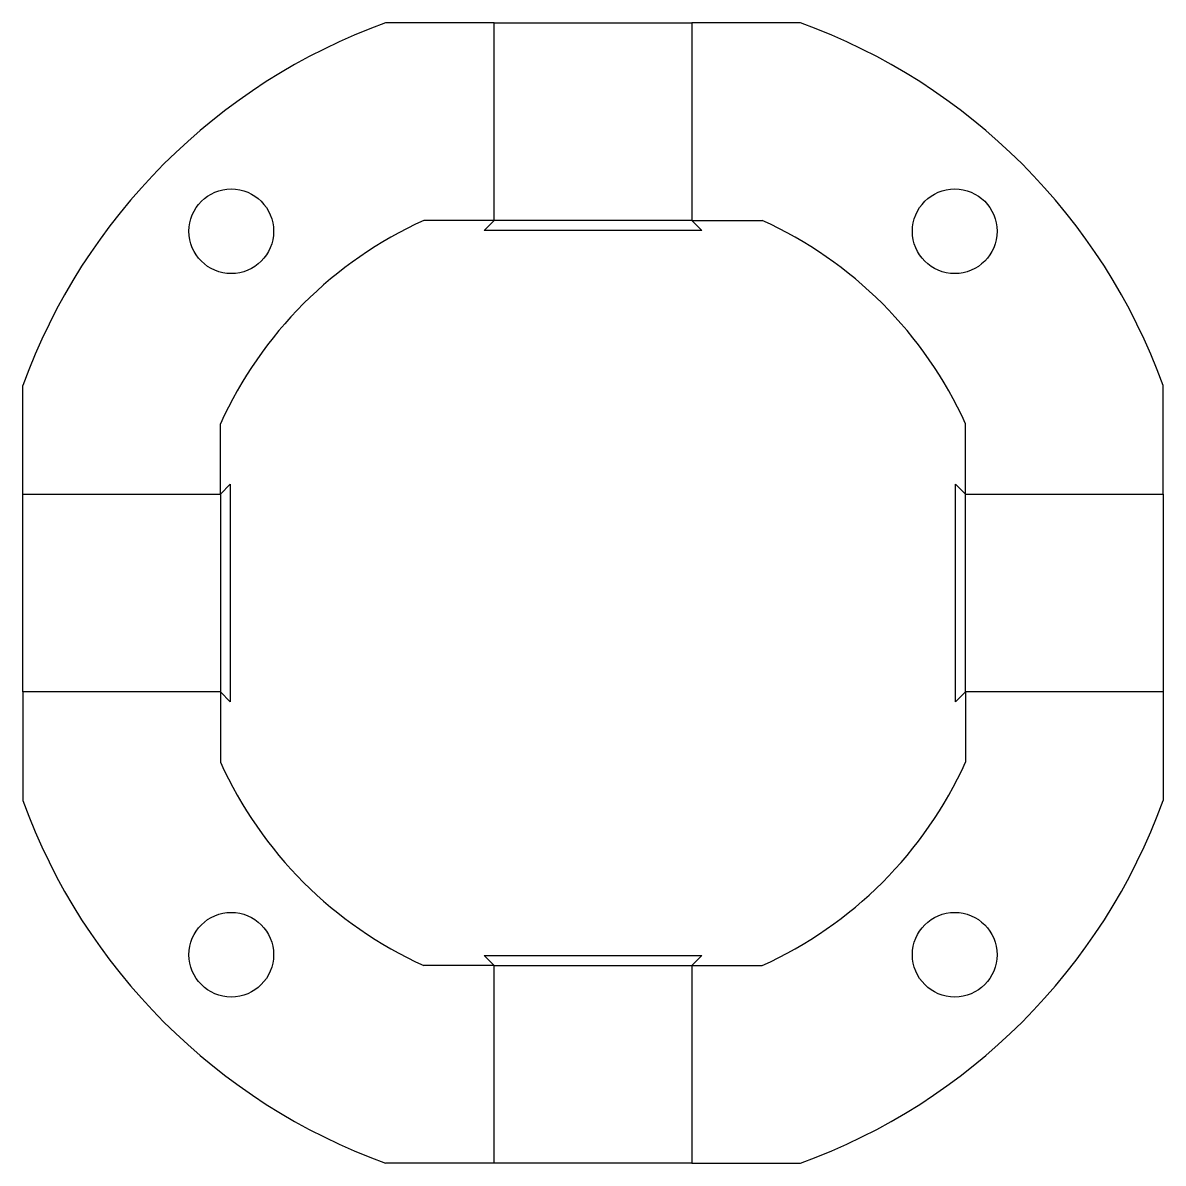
# Model space of a CAD drawing. Header units: millimetres. Extents: x 2883 to 3045, y 1539 to 1700.
import ezdxf

# ---------------------------------------------------------------- set-up
doc = ezdxf.new("R2010")
doc.units = ezdxf.units.MM

msp = doc.modelspace()

# ---------------------------------------------------------------- linework, layer by layer
for p, q in [((2950.2, 1700.27), (2934.79, 1700.27)), ((2993.61, 1700.27), (2978.2, 1700.27)), ((2950.2, 1672.27), (2940.23, 1672.27)), ((2950.2, 1672.27), (2948.79, 1670.86)), ((2978.2, 1672.27), (2988.17, 1672.27)), ((2978.2, 1672.27), (2979.62, 1670.86)), ((2979.62, 1670.86), (2948.79, 1670.86)), ((2883.39, 1633.46), (2883.39, 1648.87)), ((3045.01, 1633.46), (3045.01, 1648.87)), ((2911.39, 1633.46), (2911.39, 1643.43)), ((3017.01, 1633.46), (3017.01, 1643.43)), ((2911.39, 1633.46), (2912.8, 1634.87)), ((2912.8, 1634.87), (2912.8, 1604.05)), ((3017.01, 1633.46), (3015.6, 1634.87)), ((3015.6, 1604.05), (3015.6, 1634.87)), ((2883.39, 1605.46), (2883.39, 1590.05)), ((2911.39, 1605.46), (2911.39, 1595.49)), ((2911.39, 1605.46), (2912.8, 1604.05)), ((3017.01, 1605.46), (3015.6, 1604.05)), ((3017.01, 1605.46), (3017.01, 1595.49)), ((3045.01, 1605.46), (3045.01, 1590.05)), ((2950.2, 1566.65), (2948.79, 1568.06)), ((2948.79, 1568.06), (2979.62, 1568.06)), ((2978.2, 1566.65), (2979.62, 1568.06)), ((2950.2, 1566.65), (2940.23, 1566.65)), ((2978.2, 1566.65), (2988.17, 1566.65)), ((2950.2, 1538.65), (2934.79, 1538.65)), ((2978.2, 1538.65), (2993.61, 1538.65))]:
    msp.add_line(p, q)
for points in [[(2950.2, 1672.27), (2950.2, 1700.27), (2978.2, 1700.27), (2978.2, 1672.27)], [(2911.39, 1605.46), (2883.39, 1605.46), (2883.39, 1633.46), (2911.39, 1633.46)], [(3017.01, 1633.46), (3045.01, 1633.46), (3045.01, 1605.46), (3017.01, 1605.46)], [(2978.2, 1566.65), (2978.2, 1538.65), (2950.2, 1538.65), (2950.2, 1566.65)]]:
    msp.add_lwpolyline(points, close=True)
for centre in [(2912.94, 1670.73), (3015.47, 1670.73), (2912.94, 1568.2), (3015.47, 1568.2)]:
    msp.add_circle(centre, 6)
for radius, start, end in [(86, 110, 160), (86, 20, 70), (58, 114.4146, 155.5854), (58, 24.4146, 65.5854), (58, 204.4146, 245.5854), (58, 294.4146, 335.5854), (86, 200, 250), (86, 290, 340)]:
    msp.add_arc((2964.2, 1619.46), radius, start, end)

doc.saveas('drawing.dxf')
